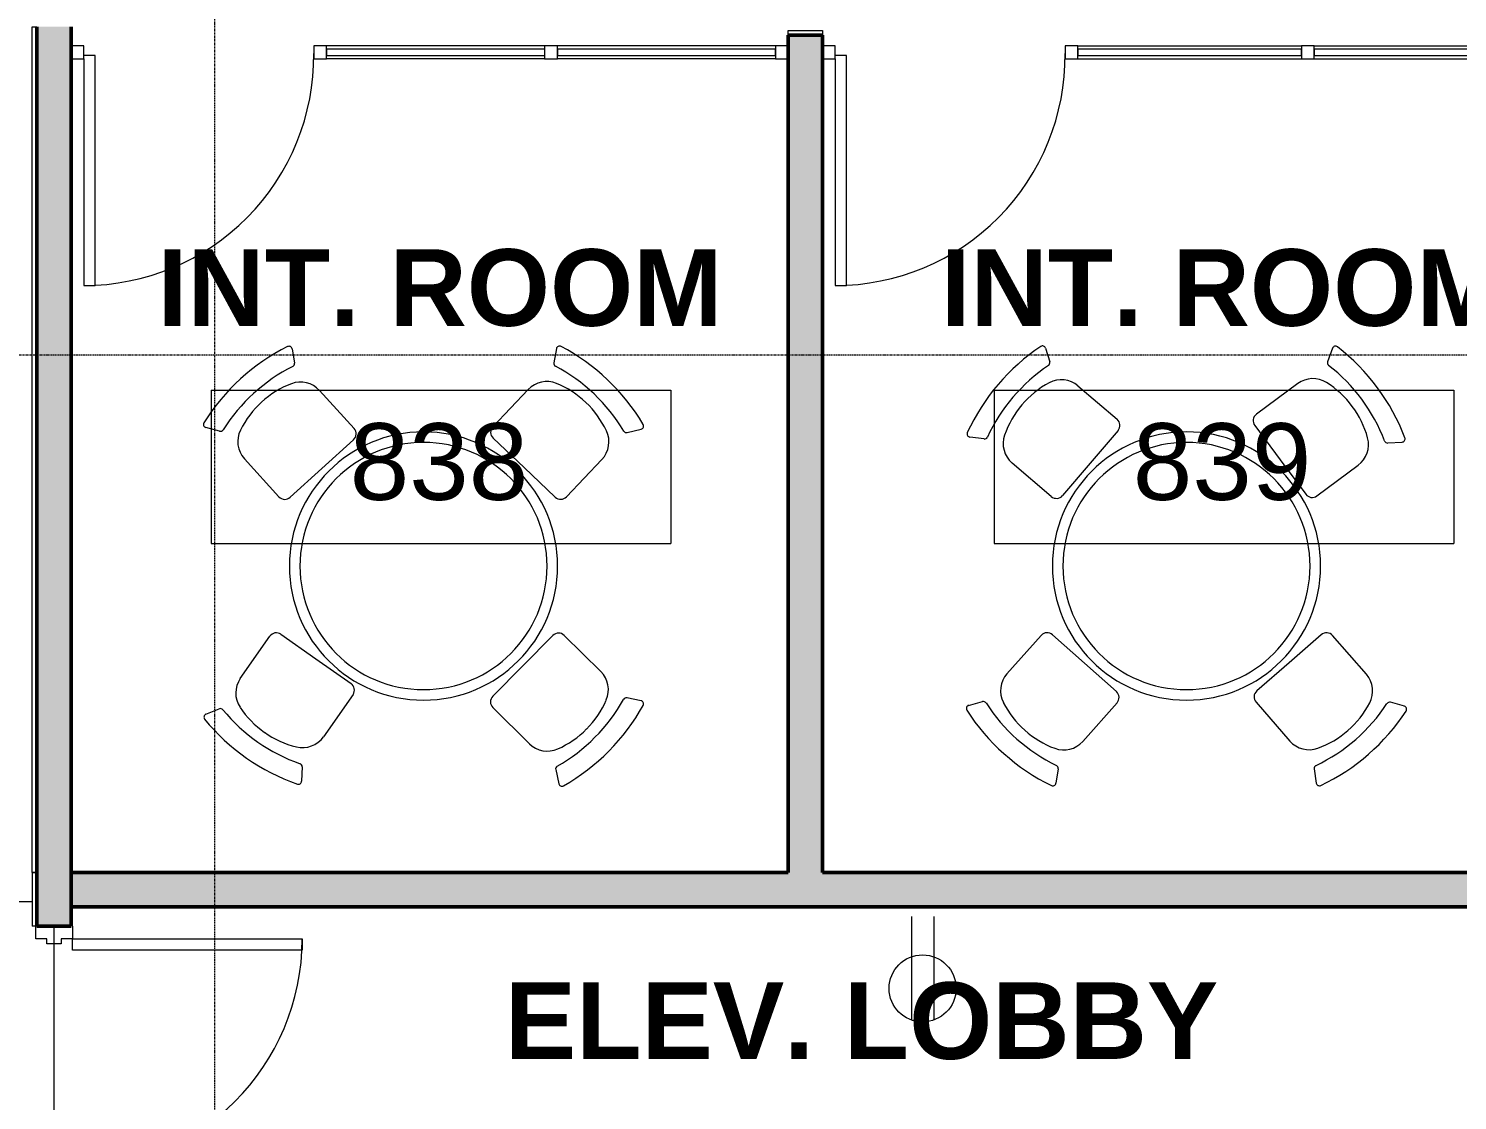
# Model space of a CAD drawing. Header units: inches. Extents: x -956 to 1409, y -1111 to 895.
# Drawn here: x -364.6 to -140.8, y -920.4 to -752.6 of the extents above; entities that cross this region are included whole.
import ezdxf

# ---------------------------------------------------------------- set-up
doc = ezdxf.new("R2010")
doc.units = ezdxf.units.IN
doc.header["$MEASUREMENT"] = 0
doc.linetypes.add('Grid Line 1_4_', pattern=[0.4375, 0.25, -0.0625, 0.0625, -0.0625])
for name, color, linetype, lineweight in [('A-ANNO-NOTE', 131, 'Continuous', 9), ('A-AREA', 32, 'Continuous', 9), ('A-AREA-IDEN', 2, 'Continuous', 9), ('A-DOOR', 31, 'Continuous', 13), ('A-DOOR-FRAM', 31, 'Continuous', 20), ('A-GLAZ-CURT', 52, 'Continuous', 9), ('A-GLAZ-CWMG', 51, 'Continuous', 9), ('A-WALL-PATT', 111, 'Continuous', 13), ('I-FURN', 30, 'Continuous', 9), ('I-WALL', 2, 'Continuous', 13), ('S-GRID', 1, 'Continuous', 9)]:
    doc.layers.add(name, color=color, linetype=linetype, lineweight=lineweight)
doc.styles.add('Arial_3', font='arial.ttf', dxfattribs={"height": 12})
doc.styles.add('Arial_B', font='arialbd.ttf', dxfattribs={"height": 12})

# ---------------------------------------------------------------- blocks, each defined once
blk = doc.blocks.new('Basic Wall _ Metal Stud - 5 3_8_ - Acoustic Plywood Face Pattern to deck - ___-2887935-8TH FLOOR TELECOM UNDERFLOOR ROUTING PLAN')
at = {"layer": 'I-WALL', "color": 253}
for p, q in [((-364.03, -884.74), (-363.28, -884.74)), ((-364.03, -884.74), (-364.03, -893.12)), ((-363.28, -893.12), (-364.03, -893.12)), ((-364.03, -933.12), (-363.28, -933.12)), ((-364.03, -933.12), (-364.03, -954.99)), ((-363.28, -954.99), (-364.03, -954.99))]:
    blk.add_line(p, q, dxfattribs=at)
blk = doc.blocks.new('Basic Wall _ Metal Stud - 5 3_8_ - Acoustic Plywood Face Pattern to deck - ___-2777458-8TH FLOOR TELECOM UNDERFLOOR ROUTING PLAN')
at = {"layer": 'I-WALL', "color": 253}
for p, q in [((-364.03, -698.31), (-364.03, -587.62)), ((-363.28, -698.31), (-364.03, -698.31)), ((-364.03, -752.31), (-363.28, -752.31)), ((-364.03, -884.74), (-364.03, -752.31)), ((-363.28, -884.74), (-364.03, -884.74))]:
    blk.add_line(p, q, dxfattribs=at)
blk = doc.blocks.new('Basic Wall _ Metal Stud - 5 3_8_ - Acoustic Plywood Face Pattern to deck - ___-2776639-8TH FLOOR TELECOM UNDERFLOOR ROUTING PLAN')
at = {"layer": 'I-WALL', "color": 253}
for p, q in [((-245.6, -753.62), (-245.6, -752.87)), ((-245.6, -752.87), (-240.23, -752.87)), ((-240.23, -752.87), (-240.23, -753.62))]:
    blk.add_line(p, q, dxfattribs=at)
blk = doc.blocks.new('Curtain Wall-Store Front-Sgl w swing _ Bar - Store Front Door-3130017-8TH FLOOR TELECOM UNDERFLOOR ROUTING PLAN')
at = {"layer": 'A-DOOR', "color": 133, "lineweight": 20}
for p, q in [((-16.25, -0.5), (-18, -0.5)), ((-18, -1), (-18, -36.5)), ((-16.25, -36.5), (-16.25, -0.5)), ((-18, -36.5), (-16.25, -36.5))]:
    blk.add_line(p, q, dxfattribs=at)
at = {"layer": 'A-DOOR', "color": 53, "lineweight": 9}
blk.add_arc((-18, -0.5), 36, 270, 0.5, dxfattribs=at)
blk = doc.blocks.new('System Panel - Glazed Centered-3571316-8TH FLOOR TELECOM UNDERFLOOR ROUTING PLAN')
at = {"layer": 'A-GLAZ-CURT', "color": 253, "lineweight": 13}
for p, q in [((17.08, 0.5), (-17.08, 0.5)), ((-17.08, 0.5), (-17.08, -0.5)), ((17.08, -0.5), (17.08, 0.5)), ((-17.08, -0.5), (17.08, -0.5))]:
    blk.add_line(p, q, dxfattribs=at)
blk = doc.blocks.new('Rectangular Mullion - 2_ x 2_ Office Front-3571315-8TH FLOOR TELECOM UNDERFLOOR ROUTING PLAN')
at = {"layer": 'A-GLAZ-CWMG', "color": 53}
for p, q in [((-283.76, -755.31), (-317.91, -755.31)), ((-283.76, -757.31), (-317.91, -757.31))]:
    blk.add_line(p, q, dxfattribs=at)
blk = doc.blocks.new('Rectangular Mullion - 2_ x 2_ Office Front-2125594-8TH FLOOR TELECOM UNDERFLOOR ROUTING PLAN')
at = {"layer": 'A-GLAZ-CWMG', "color": 133, "lineweight": 20}
for p, q in [((-2, 1), (0, 1)), ((-2, -1), (-2, 1)), ((0, 1), (0, -1)), ((0, -1), (-2, -1))]:
    blk.add_line(p, q, dxfattribs=at)
blk = doc.blocks.new('Rectangular Mullion - 2_ x 2_ Office Front-2815608-8TH FLOOR TELECOM UNDERFLOOR ROUTING PLAN')
at = {"layer": 'A-GLAZ-CWMG', "color": 133, "lineweight": 20}
for p, q in [((0, 1), (-2, 1)), ((-2, 1), (-2, -1)), ((0, -1), (0, 1)), ((-2, -1), (0, -1))]:
    blk.add_line(p, q, dxfattribs=at)
blk = doc.blocks.new('Rectangular Mullion - 2_ x 2_ Office Front-1475611-8TH FLOOR TELECOM UNDERFLOOR ROUTING PLAN')
at = {"layer": 'A-GLAZ-CWMG', "color": 133, "lineweight": 20}
for p, q in [((-1, 1), (1, 1)), ((-1, -1), (-1, 1)), ((1, 1), (1, -1)), ((1, -1), (-1, -1))]:
    blk.add_line(p, q, dxfattribs=at)
blk = doc.blocks.new('Single-HM Frame - ELEV_- 8_ H-3144160-8TH FLOOR TELECOM UNDERFLOOR ROUTING PLAN')
at = {"layer": 'A-DOOR', "color": 253}
for p, q in [((-18, 2.87), (-17.99, 38.87)), ((-17.99, 38.87), (-16.24, 38.87)), ((-16.24, 38.87), (-16.25, 2.87)), ((-16.25, 2.87), (-18, 2.87))]:
    blk.add_line(p, q, dxfattribs=at)
blk.add_arc((-18, 2.87), 36, 360, 89.99, dxfattribs=at)
at = {"layer": 'A-DOOR-FRAM', "color": 133}
for p, q in [((-20, 2.87), (-18, 2.87)), ((-18, 2.87), (-18, 1.12)), ((18, 2.87), (18, 1.12)), ((20, 2.87), (18, 2.87)), ((-18, 1.12), (-17.25, 1.12)), ((-17.25, 1.12), (-17.25, -1.12)), ((17.25, 1.12), (17.25, -1.12)), ((18, 1.12), (17.25, 1.12)), ((-18, -1.12), (-18, -2.87)), ((-17.25, -1.12), (-18, -1.12)), ((17.25, -1.12), (18, -1.12)), ((18, -1.12), (18, -2.87)), ((-18, -2.87), (-20, -2.87)), ((18, -2.87), (20, -2.87))]:
    blk.add_line(p, q, dxfattribs=at)
blk = doc.blocks.new('Table-Round - 42_ Diameter-1831111-8TH FLOOR TELECOM UNDERFLOOR ROUTING PLAN')
at = {"layer": 'I-FURN', "color": 53}
for radius, start, end in [(21, 360, 180), (19.35, 0, 180), (21, 180, 360), (19.35, 180, 0)]:
    blk.add_arc((0, 0), radius, start, end, dxfattribs=at)
blk = doc.blocks.new('Chair - Stool - Chair - Stool-1665594-8TH FLOOR TELECOM UNDERFLOOR ROUTING PLAN')
at = {"layer": 'I-FURN', "color": 53}
for p, q in [((-9.15, 8.53), (-7.93, 6.64)), ((7.92, 6.64), (9.15, 8.53)), ((-7.95, 0.85), (-7.95, -7.21)), ((7.95, -7.21), (7.95, 0.85)), ((-6.7, -8.46), (0, -8.46)), ((0, -8.46), (6.7, -8.46))]:
    blk.add_line(p, q, dxfattribs=at)
for centre, radius, start, end in [((-8.73, 8.8), 0.5, 105.5934, 213), ((0, -22.49), 32.99, 74.4066, 105.5934), ((8.73, 8.8), 0.5, 327, 74.4066), ((-0.01, -19.98), 27.42, 74.3856, 105.5792), ((-3.95, 0.85), 4, 111.1703, 180), ((-7.51, 6.92), 0.5, 213, 285.5792), ((-0.01, -9.31), 14.9, 89.9455, 111.1703), ((0.01, -9.31), 14.9, 68.8297, 90.0545), ((3.95, 0.85), 4, 360, 68.8297), ((7.51, 6.91), 0.5, 254.3856, 327), ((-6.7, -7.21), 1.25, 180, 270), ((6.7, -7.21), 1.25, 270, 360)]:
    blk.add_arc(centre, radius, start, end, dxfattribs=at)
blk = doc.blocks.new('Chair - Stool - Chair - Stool-1980147-8TH FLOOR TELECOM UNDERFLOOR ROUTING PLAN')
at = {"layer": 'I-FURN', "color": 53}
for p, q in [((-7.95, -0.85), (-7.95, 7.21)), ((-6.7, 8.46), (0, 8.46)), ((0, 8.46), (6.7, 8.46)), ((7.95, 7.21), (7.95, -0.85)), ((-9.15, -8.53), (-7.93, -6.64)), ((7.92, -6.64), (9.15, -8.53))]:
    blk.add_line(p, q, dxfattribs=at)
for centre, radius, start, end in [((-6.7, 7.21), 1.25, 90, 180), ((6.7, 7.21), 1.25, 0, 90), ((-3.95, -0.85), 4, 180, 248.8297), ((3.95, -0.85), 4, 291.1703, 0), ((-7.51, -6.92), 0.5, 74.4208, 147), ((-0.01, 19.98), 27.42, 254.4208, 285.6144), ((-0.01, 9.31), 14.9, 248.8297, 270.0545), ((0.01, 9.31), 14.9, 269.9455, 291.1703), ((7.51, -6.91), 0.5, 33, 105.6144), ((-8.73, -8.8), 0.5, 147, 254.4066), ((8.73, -8.8), 0.5, 285.5934, 33), ((0, 22.49), 32.99, 254.4066, 285.5934)]:
    blk.add_arc(centre, radius, start, end, dxfattribs=at)
blk = doc.blocks.new('System Panel - Glazed Centered-3487087-8TH FLOOR TELECOM UNDERFLOOR ROUTING PLAN')
at = {"layer": 'A-GLAZ-CURT', "color": 253, "lineweight": 13}
for p, q in [((17.5, 0.5), (-17.5, 0.5)), ((-17.5, 0.5), (-17.5, -0.5)), ((17.5, -0.5), (17.5, 0.5)), ((-17.5, -0.5), (17.5, -0.5))]:
    blk.add_line(p, q, dxfattribs=at)
blk = doc.blocks.new('Curtain Wall-Store Front-Sgl w swing _ Bar - Store Front Door-3130020-8TH FLOOR TELECOM UNDERFLOOR ROUTING PLAN')
at = {"layer": 'A-DOOR', "color": 133, "lineweight": 20}
for p, q in [((-16.25, -0.5), (-18, -0.5)), ((-18, -1), (-18, -36.5)), ((-16.25, -36.5), (-16.25, -0.5)), ((-18, -36.5), (-16.25, -36.5))]:
    blk.add_line(p, q, dxfattribs=at)
at = {"layer": 'A-DOOR', "color": 53, "lineweight": 9}
blk.add_arc((-18, -0.5), 36, 270, 0.5, dxfattribs=at)
blk = doc.blocks.new('Rectangular Mullion - 2_ x 2_ Office Front-3525589-8TH FLOOR TELECOM UNDERFLOOR ROUTING PLAN')
at = {"layer": 'A-GLAZ-CWMG', "color": 53}
for p, q in [((-163.23, -755.31), (-128.23, -755.31)), ((-163.23, -757.31), (-128.23, -757.31))]:
    blk.add_line(p, q, dxfattribs=at)
blk = doc.blocks.new('Rectangular Mullion - 2_ x 2_ Office Front-3525592-8TH FLOOR TELECOM UNDERFLOOR ROUTING PLAN')
at = {"layer": 'A-GLAZ-CWMG', "color": 133, "lineweight": 20}
for p, q in [((-2, 1), (0, 1)), ((-2, -1), (-2, 1)), ((0, 1), (0, -1)), ((0, -1), (-2, -1))]:
    blk.add_line(p, q, dxfattribs=at)
blk = doc.blocks.new('Rectangular Mullion - 2_ x 2_ Office Front-3525590-8TH FLOOR TELECOM UNDERFLOOR ROUTING PLAN')
at = {"layer": 'A-GLAZ-CWMG', "color": 133, "lineweight": 20}
for p, q in [((-1, 1), (1, 1)), ((-1, -1), (-1, 1)), ((1, 1), (1, -1)), ((1, -1), (-1, -1))]:
    blk.add_line(p, q, dxfattribs=at)
blk = doc.blocks.new('18433_1 - AEO NY - CENTRAL_rvt-1-8TH FLOOR TELECOM UNDERFLOOR ROUTING PLAN')
at = {"layer": 'A-WALL-PATT', "lineweight": 5}
h = blk.add_hatch(color=9, dxfattribs=at)
h.paths.add_polyline_path([(-357.91, -884.74), (-357.91, -752.31), (-363.28, -752.31), (-363.28, -884.74)], flags=0)
h.paths.add_polyline_path([(-357.91, -698.31), (-357.91, -587.62), (-363.28, -587.62), (-363.28, -698.31)], flags=0)
h = blk.add_hatch(color=9, dxfattribs=at)
h.paths.add_polyline_path([(188.77, -758.99), (188.77, -753.62), (156.02, -753.62), (156.02, -758.99), (178.6, -758.99)], flags=0)
h.paths.add_polyline_path([(44.02, -758.99), (44.02, -753.62), (38.65, -753.62), (38.65, -758.99)], flags=0)
h.paths.add_polyline_path([(-120.85, -758.99), (-120.85, -753.62), (-126.23, -753.62), (-126.23, -758.99)], flags=0)
h.paths.add_polyline_path([(-240.23, -758.99), (-240.23, -753.62), (-245.6, -753.62), (-245.6, -758.99)], flags=0)
at = {"layer": 'A-WALL-PATT'}
for points in [[(-240.23, -884.74), (-240.23, -758.99), (-245.6, -758.99), (-245.6, -884.74)], [(-91.23, -890.12), (-85.85, -890.12), (-85.85, -884.74), (-357.91, -884.74), (-357.91, -890.12), (-130.77, -890.12)]]:
    blk.add_hatch(color=253, dxfattribs=at).paths.add_polyline_path(points, flags=0)
at = {"layer": 'A-WALL-PATT', "lineweight": 5}
h = blk.add_hatch(color=9, dxfattribs=at)
h.paths.add_polyline_path([(-363.28, -954.99), (-357.91, -954.99), (-357.91, -933.12), (-363.28, -933.12), (-363.28, -933.83)], flags=0)
h.paths.add_polyline_path([(-357.91, -893.12), (-357.91, -884.74), (-363.28, -884.74), (-363.28, -893.12)], flags=0)
at = {"layer": 'A-ANNO-NOTE', "color": 53}
for p, q in [((-226.31, -891.62), (-226.31, -907.82)), ((-222.82, -891.62), (-222.82, -907.82))]:
    blk.add_line(p, q, dxfattribs=at)
blk.add_circle((-224.56, -902.87), 5.25, dxfattribs=at)
at = {"layer": 'A-AREA', "color": 53}
for p, q in [((-364.03, -889.31), (-516.16, -889.31)), ((-360.6, -933.12), (-360.6, -893.12))]:
    blk.add_line(p, q, dxfattribs=at)
at = {"layer": 'I-WALL', "color": 213, "lineweight": 50}
for p, q in [((-363.28, -752.31), (-363.28, -884.74)), ((-357.91, -884.74), (-357.91, -752.31)), ((-240.23, -753.62), (-245.6, -753.62)), ((-245.6, -753.62), (-245.6, -758.99)), ((-240.23, -758.99), (-240.23, -753.62)), ((-245.6, -758.99), (-245.6, -884.74)), ((-240.23, -884.74), (-240.23, -758.99)), ((-363.28, -884.74), (-363.28, -893.12)), ((-357.91, -893.12), (-357.91, -884.74)), ((-245.6, -884.74), (-357.91, -884.74)), ((-357.91, -884.74), (-357.91, -890.12)), ((-126.23, -884.74), (-240.23, -884.74)), ((-357.91, -890.12), (-91.23, -890.12)), ((-363.28, -893.12), (-357.91, -893.12))]:
    blk.add_line(p, q, dxfattribs=at)
at = {"layer": 'S-GRID', "linetype": 'Grid Line 1_4_'}
for p, q in [((-335.48, -529.37), (-335.48, -1087.29)), ((444.9, -803.74), (-904.42, -803.74))]:
    blk.add_line(p, q, dxfattribs=at)
at = {"color": 53, "lineweight": 9}
for name, p in [('Basic Wall _ Metal Stud - 5 3_8_ - Acoustic Plywood Face Pattern to deck - ___-2777458-8TH FLOOR TELECOM UNDERFLOOR ROUTING PLAN', (0, 0)), ('Basic Wall _ Metal Stud - 5 3_8_ - Acoustic Plywood Face Pattern to deck - ___-2776639-8TH FLOOR TELECOM UNDERFLOOR ROUTING PLAN', (0, 0)), ('Rectangular Mullion - 2_ x 2_ Office Front-3571315-8TH FLOOR TELECOM UNDERFLOOR ROUTING PLAN', (0, 0)), ('System Panel - Glazed Centered-3571316-8TH FLOOR TELECOM UNDERFLOOR ROUTING PLAN', (-300.83, -756.31)), ('Rectangular Mullion - 2_ x 2_ Office Front-3571315-8TH FLOOR TELECOM UNDERFLOOR ROUTING PLAN', (36.15, 0)), ('System Panel - Glazed Centered-3571316-8TH FLOOR TELECOM UNDERFLOOR ROUTING PLAN', (-264.68, -756.31)), ('Rectangular Mullion - 2_ x 2_ Office Front-3525589-8TH FLOOR TELECOM UNDERFLOOR ROUTING PLAN', (-37, 0)), ('Rectangular Mullion - 2_ x 2_ Office Front-3525589-8TH FLOOR TELECOM UNDERFLOOR ROUTING PLAN', (0, 0)), ('Curtain Wall-Store Front-Sgl w swing _ Bar - Store Front Door-3130017-8TH FLOOR TELECOM UNDERFLOOR ROUTING PLAN', (-337.91, -756.31)), ('Curtain Wall-Store Front-Sgl w swing _ Bar - Store Front Door-3130020-8TH FLOOR TELECOM UNDERFLOOR ROUTING PLAN', (-220.23, -756.31)), ('Table-Round - 42_ Diameter-1831111-8TH FLOOR TELECOM UNDERFLOOR ROUTING PLAN', (-302.73, -836.74)), ('Table-Round - 42_ Diameter-1831111-8TH FLOOR TELECOM UNDERFLOOR ROUTING PLAN', (-183.23, -836.74)), ('Basic Wall _ Metal Stud - 5 3_8_ - Acoustic Plywood Face Pattern to deck - ___-2887935-8TH FLOOR TELECOM UNDERFLOOR ROUTING PLAN', (0, 0))]:
    blk.add_blockref(name, p, dxfattribs=at)
for name, p, rotation in [('Rectangular Mullion - 2_ x 2_ Office Front-2815608-8TH FLOOR TELECOM UNDERFLOOR ROUTING PLAN', (-357.91, -756.31), 180), ('System Panel - Glazed Centered-3487087-8TH FLOOR TELECOM UNDERFLOOR ROUTING PLAN', (-182.73, -756.31), 180), ('System Panel - Glazed Centered-3487087-8TH FLOOR TELECOM UNDERFLOOR ROUTING PLAN', (-145.73, -756.31), 180), ('Chair - Stool - Chair - Stool-1980147-8TH FLOOR TELECOM UNDERFLOOR ROUTING PLAN', (-324.33, -815.21), 222.2730577585799), ('Chair - Stool - Chair - Stool-1665594-8TH FLOOR TELECOM UNDERFLOOR ROUTING PLAN', (-281.14, -815.19), 316.5182144201858), ('Chair - Stool - Chair - Stool-1980147-8TH FLOOR TELECOM UNDERFLOOR ROUTING PLAN', (-204.74, -815.12), 229.5589388667501), ('Chair - Stool - Chair - Stool-1665594-8TH FLOOR TELECOM UNDERFLOOR ROUTING PLAN', (-161.75, -815.07), 306.5706148186097), ('Chair - Stool - Chair - Stool-1665594-8TH FLOOR TELECOM UNDERFLOOR ROUTING PLAN', (-281.16, -858.32), 225.2568412732181), ('Chair - Stool - Chair - Stool-1980147-8TH FLOOR TELECOM UNDERFLOOR ROUTING PLAN', (-204.84, -858.27), 318.3139223777997), ('Chair - Stool - Chair - Stool-1665594-8TH FLOOR TELECOM UNDERFLOOR ROUTING PLAN', (-161.61, -858.27), 221.0848231671556), ('Chair - Stool - Chair - Stool-1980147-8TH FLOOR TELECOM UNDERFLOOR ROUTING PLAN', (-324.42, -858.2), 324.9999999999987), ('Single-HM Frame - ELEV_- 8_ H-3144160-8TH FLOOR TELECOM UNDERFLOOR ROUTING PLAN', (-360.6, -913.12), 270)]:
    blk.add_blockref(name, p, dxfattribs=dict(at, rotation=rotation))
at = {"color": 53, "lineweight": 9, "extrusion": (0, 0, -1), "rotation": 180}
for name, p in [('Rectangular Mullion - 2_ x 2_ Office Front-1475611-8TH FLOOR TELECOM UNDERFLOOR ROUTING PLAN', (318.91, -756.31)), ('Rectangular Mullion - 2_ x 2_ Office Front-1475611-8TH FLOOR TELECOM UNDERFLOOR ROUTING PLAN', (282.76, -756.31)), ('Rectangular Mullion - 2_ x 2_ Office Front-2125594-8TH FLOOR TELECOM UNDERFLOOR ROUTING PLAN', (245.6, -756.31))]:
    blk.add_blockref(name, p, dxfattribs=at)
at = {"color": 53, "lineweight": 9, "extrusion": (0, 0, -1)}
for name, p in [('Rectangular Mullion - 2_ x 2_ Office Front-3525592-8TH FLOOR TELECOM UNDERFLOOR ROUTING PLAN', (240.23, -756.31)), ('Rectangular Mullion - 2_ x 2_ Office Front-3525590-8TH FLOOR TELECOM UNDERFLOOR ROUTING PLAN', (201.23, -756.31)), ('Rectangular Mullion - 2_ x 2_ Office Front-3525590-8TH FLOOR TELECOM UNDERFLOOR ROUTING PLAN', (164.23, -756.31))]:
    blk.add_blockref(name, p, dxfattribs=at)
blk = doc.blocks.new('Room Tag - Room Tag-84095-8TH FLOOR TELECOM UNDERFLOOR ROUTING PLAN')
at = {"layer": 'A-AREA-IDEN'}
for p, q in [((-0.375, -0.0625), (-0.375, -0.3125)), ((-0.375, -0.0625), (0.375, -0.0625)), ((0.375, -0.0625), (0.375, -0.3125)), ((-0.375, -0.3125), (0.375, -0.3125))]:
    blk.add_line(p, q, dxfattribs=at)

msp = doc.modelspace()

# ---------------------------------------------------------------- block references
at = {"lineweight": 5}
msp.add_blockref('18433_1 - AEO NY - CENTRAL_rvt-1-8TH FLOOR TELECOM UNDERFLOOR ROUTING PLAN', (0, 0), dxfattribs=at)

# ---------------------------------------------------------------- next in the draw order: block references
at = {"layer": 'A-AREA-IDEN', "xscale": 95.99999999999994, "yscale": 95.99999999999994, "zscale": 95.99999999999994}
for p in [(-300.01, -803.2), (-177.36, -803.2)]:
    msp.add_blockref('Room Tag - Room Tag-84095-8TH FLOOR TELECOM UNDERFLOOR ROUTING PLAN', p, dxfattribs=at)

# ---------------------------------------------------------------- next in the draw order: texts
at = {"layer": 'A-AREA-IDEN', "char_height": 12, "attachment_point": 1}
for s, insert, width, style in [('INT. ROOM', (-344.37, -787.13), 107.262, 'Arial_B'), ('INT. ROOM', (-221.72, -787.13), 107.262, 'Arial_B'), ('838', (-314.29, -814.38), 33.633, 'Arial_3'), ('839', (-191.64, -814.38), 33.633, 'Arial_3'), ('ELEV. LOBBY', (-290.01, -901.92), 135.441, 'Arial_B')]:
    msp.add_mtext(s, dxfattribs=dict(at, insert=insert, width=width, style=style))

doc.saveas('drawing.dxf')
